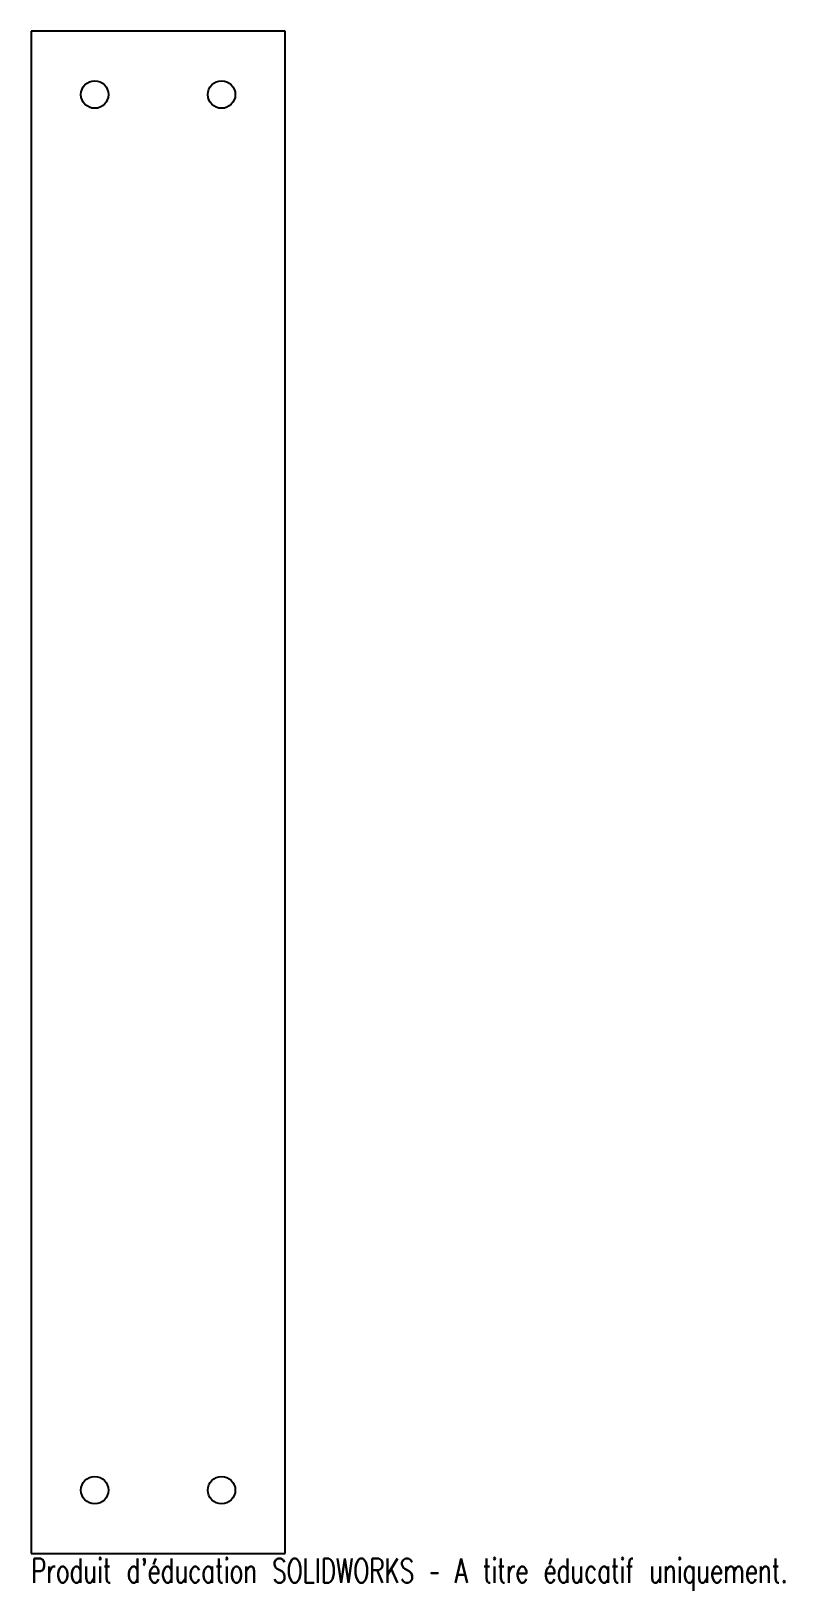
# Model space of a CAD drawing. Header units: inches. Extents: x -1 to 4.9, y -6.3 to 6.
import ezdxf

# ---------------------------------------------------------------- set-up
doc = ezdxf.new("R2010")
doc.units = ezdxf.units.IN
doc.header["$MEASUREMENT"] = 0
doc.styles.add('SLDTEXTSTYLE0', font='TXT', dxfattribs={"width": 0.7, "bigfont": 'bigfont'})

msp = doc.modelspace()

# ---------------------------------------------------------------- linework, layer by layer
at = {"color": 7, "linetype": 'Continuous', "lineweight": 25}
for p, q in [((-1, 6), (-1, -6)), ((1, 6), (-1, 6)), ((1, -6), (1, 6)), ((-1, -6), (1, -6))]:
    msp.add_line(p, q, dxfattribs=at)
for centre in [(-0.5, 5.5), (0.5, 5.5), (-0.5, -5.5), (0.5, -5.5)]:
    msp.add_circle(centre, 0.108, dxfattribs=at)

# ---------------------------------------------------------------- texts
at = {"color": 7, "linetype": 'Continuous', "insert": (-1, -6.04), "char_height": 0.1903, "attachment_point": 1, "style": 'SLDTEXTSTYLE0'}
msp.add_mtext("Produit d'éducation SOLIDWORKS – A titre éducatif uniquement.", dxfattribs=at)

doc.saveas('drawing.dxf')
